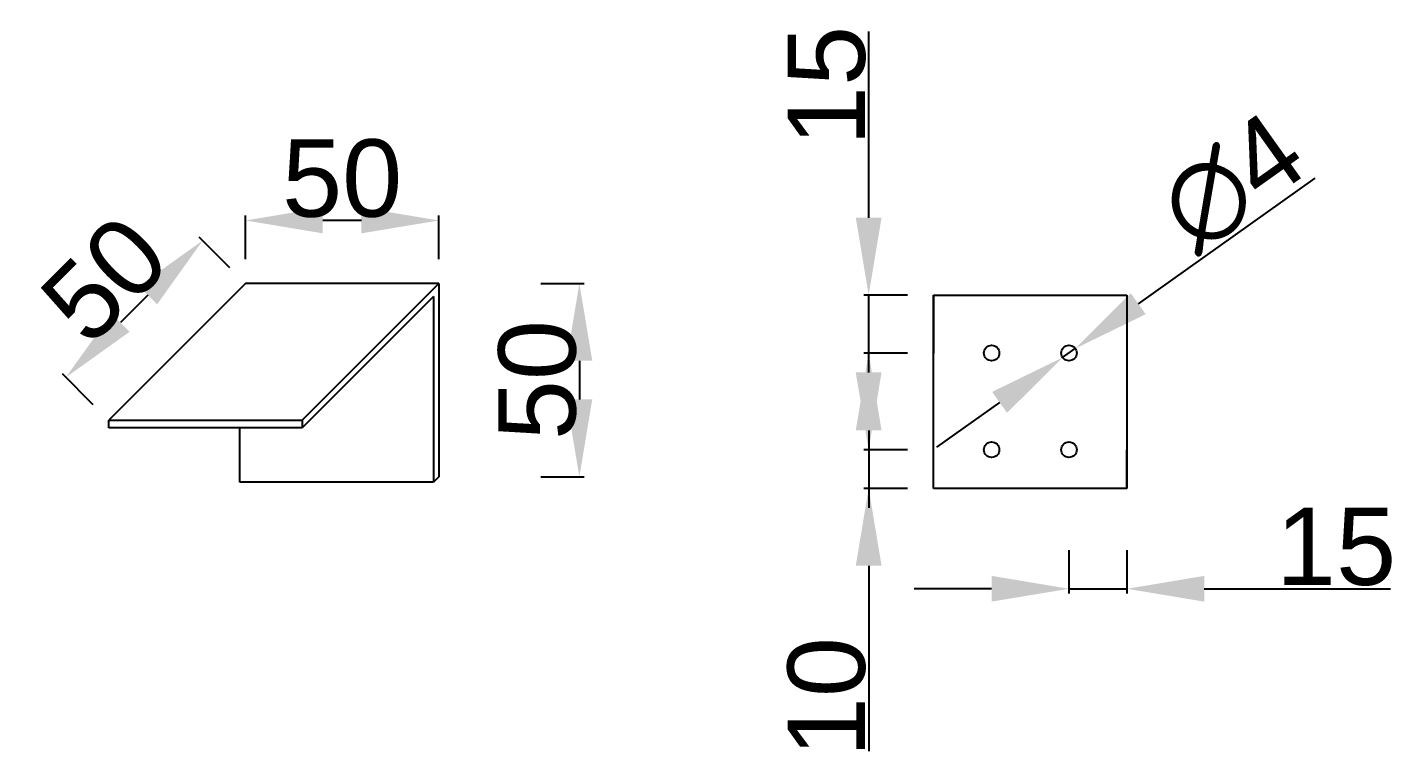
# Model space of a CAD drawing. Header units: millimetres. Extents: x 2630 to 5235, y -135 to 3644.
# Drawn here: x 3589.7 to 3943.3, y -135 to 53.3 of the extents above; entities that cross this region are included whole.
import ezdxf

# ---------------------------------------------------------------- set-up
doc = ezdxf.new("R2010")
doc.units = ezdxf.units.MM
doc.styles.get("Standard").update_dxf_attribs({"font": 'arial.ttf'})
doc.dimstyles.new('ISO-25', dxfattribs={"dimtxt": 20, "dimasz": 20, "dimexe": 1.25, "dimexo": 0.625, "dimtad": 1, "dimtxsty": 'Standard', "dimcen": 20, "dimadec": 0, "dimazin": 0, "dimtfac": 1, "dimtmove": 0, "dimatfit": 3, "dimfxl": 10, "dimfxlon": 1, "dimarcsym": 0})

# ---------------------------------------------------------------- blocks, each defined once
blk = doc.blocks.new('*D68')
at = {"color": 0, "lineweight": -2, "transparency": 16777216}
for p, q in [((3646.11, -6.63), (3646.11, 4.62)), ((3696.11, -6.63), (3696.11, 4.62)), ((3676.11, 3.37), (3666.11, 3.37))]:
    blk.add_line(p, q, dxfattribs=at)
at = {"color": 0, "transparency": 16777216}
for points in [[(3666.11, 6.7), (3666.11, 0.03), (3646.11, 3.37)], [(3676.11, 6.7), (3676.11, 0.03), (3696.11, 3.37)]]:
    blk.add_solid(points, dxfattribs=at)
at = {"layer": 'Defpoints', "color": 0, "transparency": 16777216}
for p in [(3646.11, 3.37), (3646.11, -12.91), (3696.11, -12.91)]:
    blk.add_point(p, dxfattribs=at)
at = {"color": 0, "transparency": 16777216, "insert": (3671.11, 14.2), "char_height": 20, "attachment_point": 5}
blk.add_mtext('50', dxfattribs=at)
blk = doc.blocks.new('*D69')
at = {"color": 0, "lineweight": -2, "transparency": 16777216}
for p, q in [((3722.45, -12.91), (3733.7, -12.91)), ((3732.45, -32.91), (3732.45, -42.91)), ((3722.45, -62.91), (3733.7, -62.91))]:
    blk.add_line(p, q, dxfattribs=at)
at = {"color": 0, "transparency": 16777216}
for points in [[(3729.12, -32.91), (3735.79, -32.91), (3732.45, -12.91)], [(3729.12, -42.91), (3735.79, -42.91), (3732.45, -62.91)]]:
    blk.add_solid(points, dxfattribs=at)
at = {"layer": 'Defpoints', "color": 0, "transparency": 16777216}
for p in [(3696.11, -12.91), (3696.11, -62.91), (3732.45, -62.91)]:
    blk.add_point(p, dxfattribs=at)
at = {"color": 0, "transparency": 16777216, "insert": (3721.62, -37.91), "char_height": 20, "attachment_point": 5, "rotation": 90}
blk.add_mtext('50', dxfattribs=at)
blk = doc.blocks.new('*D70')
at = {"color": 0, "lineweight": -2, "transparency": 16777216}
for p, q in [((3642.1, -8.91), (3634.15, -0.96)), ((3620.89, -15.98), (3613.82, -23.05)), ((3606.75, -44.27), (3598.79, -36.31))]:
    blk.add_line(p, q, dxfattribs=at)
at = {"color": 0, "transparency": 16777216}
for points in [[(3618.53, -13.62), (3623.25, -18.34), (3635.03, -1.84)], [(3611.46, -20.7), (3616.18, -25.41), (3599.68, -37.19)]]:
    blk.add_solid(points, dxfattribs=at)
at = {"layer": 'Defpoints', "color": 0, "transparency": 16777216}
for p in [(3646.11, -12.91), (3599.68, -37.19), (3610.75, -48.27)]:
    blk.add_point(p, dxfattribs=at)
at = {"color": 0, "transparency": 16777216, "insert": (3609.69, -11.85), "char_height": 20, "attachment_point": 5, "rotation": 45}
blk.add_mtext('50', dxfattribs=at)
blk = doc.blocks.new('*D71')
at = {"color": 0, "lineweight": -2, "transparency": 16777216}
for p, q in [((3922.63, 14.33), (3876.97, -18.16)), ((3857.42, -32.08), (3860.67, -29.76)), ((3841.12, -43.68), (3824.83, -55.27))]:
    blk.add_line(p, q, dxfattribs=at)
at = {"color": 0, "transparency": 16777216}
for points in [[(3875.04, -15.45), (3878.9, -20.88), (3860.67, -29.76)], [(3839.19, -40.96), (3843.05, -46.39), (3857.42, -32.08)]]:
    blk.add_solid(points, dxfattribs=at)
at = {"layer": 'Defpoints', "color": 0, "transparency": 16777216}
for p in [(3860.67, -29.76), (3857.42, -32.08)]:
    blk.add_point(p, dxfattribs=at)
at = {"color": 0, "transparency": 16777216, "insert": (3901.34, 13.17), "char_height": 20, "attachment_point": 5, "rotation": 35.4396}
blk.add_mtext('∅4', dxfattribs=at)
blk = doc.blocks.new('*D72')
at = {"color": 0, "lineweight": -2, "transparency": 16777216}
for p, q in [((3859.04, -81.88), (3859.04, -93.13)), ((3874.04, -81.88), (3874.04, -93.13)), ((3839.04, -91.88), (3819.04, -91.88)), ((3859.04, -91.88), (3874.04, -91.88)), ((3894.04, -91.88), (3942.21, -91.88))]:
    blk.add_line(p, q, dxfattribs=at)
at = {"color": 0, "transparency": 16777216}
for points in [[(3839.04, -88.55), (3839.04, -95.21), (3859.04, -91.88)], [(3894.04, -88.55), (3894.04, -95.21), (3874.04, -91.88)]]:
    blk.add_solid(points, dxfattribs=at)
at = {"layer": 'Defpoints', "color": 0, "transparency": 16777216}
for p in [(3859.04, -65.92), (3874.04, -65.92), (3874.04, -91.88)]:
    blk.add_point(p, dxfattribs=at)
at = {"color": 0, "transparency": 16777216, "insert": (3928.13, -81.04), "char_height": 20, "attachment_point": 5}
blk.add_mtext('15', dxfattribs=at)
blk = doc.blocks.new('*D73')
at = {"color": 0, "lineweight": -2, "transparency": 16777216}
for p, q in [((3807.26, 4.08), (3807.26, 52.25)), ((3817.26, -15.92), (3806.01, -15.92)), ((3807.26, -30.92), (3807.26, -15.92)), ((3817.26, -30.92), (3806.01, -30.92)), ((3807.26, -50.92), (3807.26, -70.92))]:
    blk.add_line(p, q, dxfattribs=at)
at = {"color": 0, "transparency": 16777216}
for points in [[(3803.92, 4.08), (3810.59, 4.08), (3807.26, -15.92)], [(3803.92, -50.92), (3810.59, -50.92), (3807.26, -30.92)]]:
    blk.add_solid(points, dxfattribs=at)
at = {"layer": 'Defpoints', "color": 0, "transparency": 16777216}
for p in [(3807.26, -15.92), (3824.04, -15.92), (3824.04, -30.92)]:
    blk.add_point(p, dxfattribs=at)
at = {"color": 0, "transparency": 16777216, "insert": (3796.42, 38.16), "char_height": 20, "attachment_point": 5, "rotation": 90}
blk.add_mtext('15', dxfattribs=at)
blk = doc.blocks.new('*D74')
at = {"color": 0, "lineweight": -2, "transparency": 16777216}
for p, q in [((3807.26, -35.92), (3807.26, -15.92)), ((3817.26, -55.92), (3806.01, -55.92)), ((3807.26, -55.92), (3807.26, -65.92)), ((3817.26, -65.92), (3806.01, -65.92)), ((3807.26, -85.92), (3807.26, -133.87))]:
    blk.add_line(p, q, dxfattribs=at)
at = {"color": 0, "transparency": 16777216}
for points in [[(3803.92, -35.92), (3810.59, -35.92), (3807.26, -55.92)], [(3803.92, -85.92), (3810.59, -85.92), (3807.26, -65.92)]]:
    blk.add_solid(points, dxfattribs=at)
at = {"layer": 'Defpoints', "color": 0, "transparency": 16777216}
for p in [(3839.04, -55.92), (3807.26, -65.92), (3839.04, -65.92)]:
    blk.add_point(p, dxfattribs=at)
at = {"color": 0, "transparency": 16777216, "insert": (3796.42, -119.89), "char_height": 20, "attachment_point": 5, "rotation": 90}
blk.add_mtext('10', dxfattribs=at)

msp = doc.modelspace()

# ---------------------------------------------------------------- linework, layer by layer
for p, q in [((3646.105, -12.911), (3610.75, -48.267)), ((3696.105, -12.911), (3646.105, -12.911)), ((3660.75, -48.267), (3696.105, -12.911)), ((3696.105, -12.911), (3696.105, -62.911)), ((3694.691, -16.326), (3660.75, -50.267)), ((3694.691, -16.326), (3694.691, -64.326)), ((3824.045, -15.919), (3874.045, -15.919)), ((3824.045, -65.919), (3824.045, -15.919)), ((3824.045, -15.919), (3824.045, -30.919)), ((3874.045, -15.919), (3874.045, -65.919)), ((3610.75, -48.267), (3660.75, -48.267)), ((3610.75, -50.267), (3610.75, -48.267)), ((3660.75, -48.267), (3660.75, -50.267)), ((3660.75, -50.267), (3610.75, -50.267)), ((3644.691, -64.326), (3644.691, -50.267)), ((3874.045, -65.919), (3874.045, -55.919)), ((3696.105, -62.911), (3694.691, -64.326)), ((3694.691, -64.326), (3644.691, -64.326)), ((3874.045, -65.919), (3824.045, -65.919))]:
    msp.add_line(p, q)
for centre in [(3839.045, -30.919), (3859.045, -30.919), (3839.045, -55.919), (3859.045, -55.919)]:
    msp.add_circle(centre, 2)

# ---------------------------------------------------------------- dimensions: what is measured, and where the dimension line sits
for base, p1, p2, picture, middle in [((3807.258, -15.919), (3824.045, -30.919), (3824.045, -15.919), '*D73', (3796.421, 38.164)), ((3732.452, -62.911), (3696.105, -12.911), (3696.105, -62.911), '*D69', (3721.616, -37.911)), ((3807.258, -65.919), (3839.045, -55.919), (3839.045, -65.919), '*D74', (3796.421, -119.893))]:
    dim = msp.add_linear_dim(base=base, p1=p1, p2=p2, angle=90, dimstyle='ISO-25')
    dim.commit()
    dim.dimension.update_dxf_attribs({"geometry": picture, "text_midpoint": middle})
dim = msp.add_diameter_dim_2p(p1=(3857.415, -32.079), p2=(3860.674, -29.759), dimstyle='ISO-25')
dim.commit()
dim.dimension.update_dxf_attribs({"geometry": '*D71', "text_midpoint": (3901.336, 13.167)})
for base, p1, p2, picture, middle in [((3646.105, 3.366), (3696.105, -12.911), (3646.105, -12.911), '*D68', (3671.105, 14.203)), ((3874.045, -91.881), (3859.045, -65.919), (3874.045, -65.919), '*D72', (3928.128, -81.045))]:
    dim = msp.add_linear_dim(base=base, p1=p1, p2=p2, dimstyle='ISO-25')
    dim.commit()
    dim.dimension.update_dxf_attribs({"geometry": picture, "text_midpoint": middle})
dim = msp.add_aligned_dim(p1=(3646.105, -12.911), p2=(3610.75, -48.267), distance=-15.658, dimstyle='ISO-25')
dim.commit()
dim.dimension.update_dxf_attribs({"geometry": '*D70', "text_midpoint": (3609.693, -11.854)})

doc.saveas('drawing.dxf')
